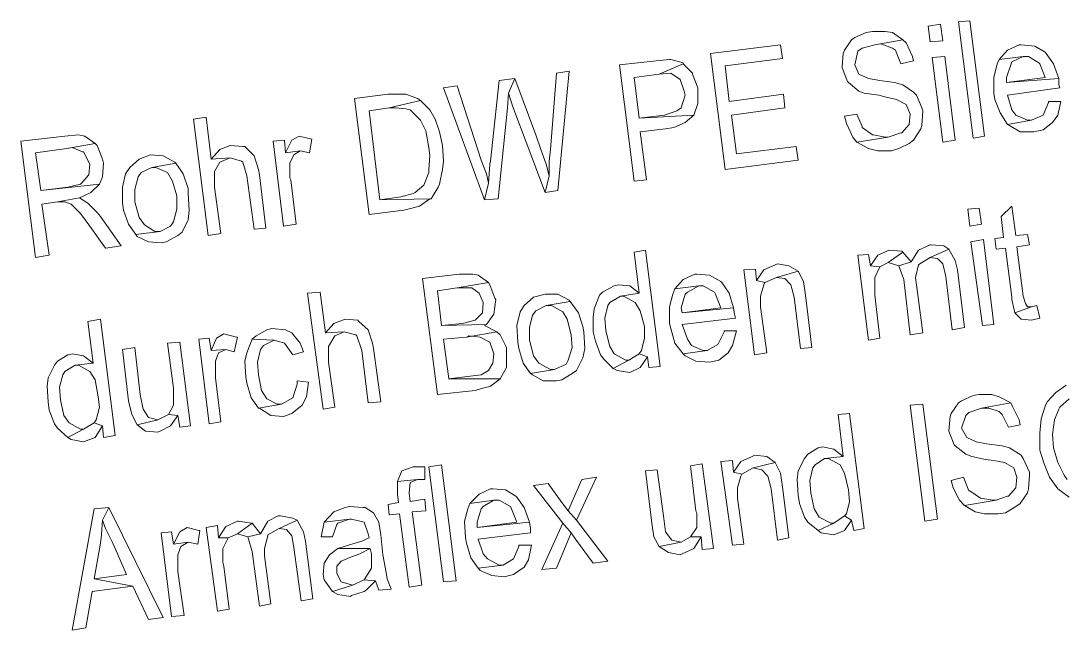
# Model space of a CAD drawing. Header units: metres. Extents: x 2713732.4 to 2713757.2, y 1226081.6 to 1226111.3.
# Drawn here: x 2713737.689 to 2713738.773, y 1226089.661 to 1226090.293 of the extents above; entities that cross this region are included whole.
import ezdxf

# ---------------------------------------------------------------- set-up
doc = ezdxf.new("R2010")
doc.units = ezdxf.units.M
doc.layers.add('einlagen_boden_erstes_og', color=7, linetype='Continuous', true_color=0x000000)

msp = doc.modelspace()

# ---------------------------------------------------------------- linework, layer by layer
at = {"layer": 'einlagen_boden_erstes_og', "color": 7, "lineweight": 0}
for points in [[(2713738.6771, 1226090.1714), (2713738.6619, 1226090.292), (2713738.6738, 1226090.2931), (2713738.6891, 1226090.1736), (2713738.6771, 1226090.1714)], [(2713738.5728, 1226090.2822), (2713738.5663, 1226090.2811), (2713738.5544, 1226090.2757), (2713738.5511, 1226090.2735), (2713738.5435, 1226090.2627), (2713738.5424, 1226090.2594), (2713738.5413, 1226090.2453), (2713738.5413, 1226090.2442), (2713738.5468, 1226090.2301), (2713738.5478, 1226090.229), (2713738.5587, 1226090.2203), (2713738.5641, 1226090.2181), (2713738.5793, 1226090.216), (2713738.5869, 1226090.2138), (2713738.5978, 1226090.2116), (2713738.6076, 1226090.2062), (2713738.6119, 1226090.1964), (2713738.6108, 1226090.1855), (2713738.6032, 1226090.1769), (2713738.6022, 1226090.1769), (2713738.5891, 1226090.1725), (2713738.5565, 1226090.1671), (2713738.5685, 1226090.1606), (2713738.5783, 1226090.1584), (2713738.5924, 1226090.1584), (2713738.6, 1226090.1606), (2713738.6108, 1226090.166), (2713738.6152, 1226090.1692), (2713738.6228, 1226090.1812), (2713738.6239, 1226090.1845), (2713738.625, 1226090.1997), (2713738.6239, 1226090.2029), (2713738.6184, 1226090.216), (2713738.6152, 1226090.2192), (2713738.6043, 1226090.2268), (2713738.5956, 1226090.229), (2713738.5804, 1226090.2312), (2713738.5685, 1226090.2333), (2713738.5587, 1226090.2377), (2713738.5544, 1226090.2475), (2713738.5544, 1226090.2475), (2713738.5576, 1226090.2616), (2713738.562, 1226090.2648), (2713738.575, 1226090.2681), (2713738.6043, 1226090.2735), (2713738.5935, 1226090.2811), (2713738.5859, 1226090.2822)], [(2713738.6434, 1226090.2898), (2713738.6304, 1226090.2876), (2713738.6326, 1226090.2714), (2713738.6456, 1226090.2724)], [(2713738.6043, 1226090.2735), (2713738.575, 1226090.2681), (2713738.5815, 1226090.2692), (2713738.5935, 1226090.2648), (2713738.5967, 1226090.2627), (2713738.6022, 1226090.2485), (2713738.6152, 1226090.2518), (2713738.6141, 1226090.2561), (2713738.6076, 1226090.2703)], [(2713738.4772, 1226090.2681), (2713738.4045, 1226090.2594), (2713738.4197, 1226090.1388), (2713738.4957, 1226090.1486), (2713738.4935, 1226090.1627), (2713738.4316, 1226090.1551), (2713738.4262, 1226090.1953), (2713738.4816, 1226090.2029), (2713738.4805, 1226090.217), (2713738.424, 1226090.2094), (2713738.4197, 1226090.2464), (2713738.4794, 1226090.254)], [(2713738.7271, 1226090.2681), (2713738.7249, 1226090.2681), (2713738.7129, 1226090.2627), (2713738.7043, 1226090.2529), (2713738.7292, 1226090.2561), (2713738.7347, 1226090.2561), (2713738.7455, 1226090.2496), (2713738.7466, 1226090.2485), (2713738.7521, 1226090.2344), (2713738.7119, 1226090.229), (2713738.7662, 1226090.2333), (2713738.7607, 1226090.2485), (2713738.7531, 1226090.2594), (2713738.7521, 1226090.2605), (2713738.7412, 1226090.267)], [(2713738.348, 1226090.2518), (2713738.31, 1226090.2475), (2713738.3252, 1226090.1269), (2713738.3382, 1226090.128), (2713738.3317, 1226090.1779), (2713738.3577, 1226090.1812), (2713738.3664, 1226090.1823), (2713738.3784, 1226090.1877), (2713738.3871, 1226090.1953), (2713738.3306, 1226090.1921), (2713738.3252, 1226090.2344), (2713738.3512, 1226090.2377), (2713738.3762, 1226090.2485), (2713738.3762, 1226090.2496), (2713738.3632, 1226090.2529), (2713738.3621, 1226090.2529)], [(2713738.6478, 1226090.2561), (2713738.6347, 1226090.2551), (2713738.6456, 1226090.1671), (2713738.6586, 1226090.1692)], [(2713738.7043, 1226090.2529), (2713738.7021, 1226090.2485), (2713738.6988, 1226090.2344), (2713738.6988, 1226090.2181), (2713738.6999, 1226090.2116), (2713738.7053, 1226090.1975), (2713738.7129, 1226090.1855), (2713738.7379, 1226090.1899), (2713738.7336, 1226090.1899), (2713738.7216, 1226090.1953), (2713738.7173, 1226090.2007), (2713738.7129, 1226090.216), (2713738.7673, 1226090.2236), (2713738.7662, 1226090.2268), (2713738.7662, 1226090.2333), (2713738.7119, 1226090.229), (2713738.7119, 1226090.2344), (2713738.7162, 1226090.2475), (2713738.7173, 1226090.2507), (2713738.7292, 1226090.2561)], [(2713738.2578, 1226090.2409), (2713738.2448, 1226090.2388), (2713738.2383, 1226090.1595), (2713738.2372, 1226090.1475), (2713738.2372, 1226090.1323), (2713738.2328, 1226090.1149), (2713738.2459, 1226090.1171)], [(2713738.3762, 1226090.2485), (2713738.3512, 1226090.2377), (2713738.3632, 1226090.2388), (2713738.373, 1226090.2322), (2713738.3773, 1226090.2203), (2713738.3784, 1226090.216), (2713738.374, 1226090.2029), (2713738.3697, 1226090.1997), (2713738.3567, 1226090.1953), (2713738.3306, 1226090.1921), (2713738.3871, 1226090.1953), (2713738.3914, 1226090.2073), (2713738.3914, 1226090.2225), (2713738.3914, 1226090.2236), (2713738.386, 1226090.2377), (2713738.386, 1226090.2388)], [(2713738.2013, 1226090.2333), (2713738.185, 1226090.2312), (2713738.1763, 1226090.1475), (2713738.1753, 1226090.1443), (2713738.1742, 1226090.1247), (2713738.1698, 1226090.1073), (2713738.184, 1226090.1084), (2713738.1937, 1226090.2029), (2713738.1948, 1226090.2181)], [(2713738.2013, 1226090.2333), (2713738.1948, 1226090.2181), (2713738.1992, 1226090.204), (2713738.2328, 1226090.1149), (2713738.2372, 1226090.1323), (2713738.2339, 1226090.1443), (2713738.2285, 1226090.1595), (2713738.2231, 1226090.1747)], [(2713738.0699, 1226090.217), (2713738.0351, 1226090.2127), (2713738.0503, 1226090.0921), (2713738.0862, 1226090.0965), (2713738.0905, 1226090.0976), (2713738.1025, 1226090.1008), (2713738.1025, 1226090.1008), (2713738.1133, 1226090.1084), (2713738.1144, 1226090.1084), (2713738.0612, 1226090.1073), (2713738.0503, 1226090.1997), (2713738.071, 1226090.2029), (2713738.1036, 1226090.2105), (2713738.1003, 1226090.2127), (2713738.0884, 1226090.217), (2713738.084, 1226090.217)], [(2713738.1416, 1226090.2257), (2713738.1275, 1226090.2236), (2713738.1698, 1226090.1073), (2713738.1742, 1226090.1247), (2713738.172, 1226090.1345), (2713738.1666, 1226090.1486)], [(2713738.1036, 1226090.2105), (2713738.071, 1226090.2029), (2713738.0775, 1226090.2029), (2713738.0884, 1226090.2018), (2713738.0927, 1226090.2007), (2713738.1036, 1226090.1899), (2713738.109, 1226090.179), (2713738.1123, 1226090.1616), (2713738.1133, 1226090.153), (2713738.1123, 1226090.1388), (2713738.1123, 1226090.1356), (2713738.1068, 1226090.1225), (2713738.0981, 1226090.1149), (2713738.096, 1226090.1138), (2713738.0829, 1226090.1106), (2713738.0612, 1226090.1073), (2713738.1144, 1226090.1084), (2713738.122, 1226090.1204), (2713738.1231, 1226090.1236), (2713738.1264, 1226090.1388), (2713738.1275, 1226090.1475), (2713738.1264, 1226090.1638), (2713738.1231, 1226090.1779), (2713738.1188, 1226090.191), (2713738.1133, 1226090.2007)], [(2713738.7553, 1226090.2094), (2713738.7553, 1226090.2084), (2713738.7499, 1226090.1953), (2713738.7379, 1226090.1899), (2713738.7129, 1226090.1855), (2713738.7151, 1226090.1845), (2713738.726, 1226090.1779), (2713738.7401, 1226090.1779), (2713738.7499, 1226090.1801), (2713738.7597, 1226090.1877), (2713738.7651, 1226090.1953), (2713738.7683, 1226090.2094)], [(2713738.5565, 1226090.1964), (2713738.5435, 1226090.1942), (2713738.5457, 1226090.1866), (2713738.5522, 1226090.1725), (2713738.5565, 1226090.1671), (2713738.5891, 1226090.1725), (2713738.5859, 1226090.1725), (2713738.5739, 1226090.1747), (2713738.5728, 1226090.1747), (2713738.562, 1226090.1823), (2713738.562, 1226090.1834)], [(2713737.8809, 1226090.1931), (2713737.8679, 1226090.191), (2713737.8831, 1226090.0704), (2713737.8961, 1226090.0726), (2713737.8896, 1226090.1204), (2713737.8896, 1226090.1215), (2713737.8896, 1226090.1367), (2713737.895, 1226090.1464), (2713737.9059, 1226090.1508), (2713737.8863, 1226090.1497)], [(2713737.7343, 1226090.1736), (2713737.6886, 1226090.1682), (2713737.7038, 1226090.0476), (2713737.718, 1226090.0498), (2713737.7104, 1226090.103), (2713737.7266, 1226090.1052), (2713737.7495, 1226090.1095), (2713737.7614, 1226090.1149), (2713737.7701, 1226090.1236), (2713737.7093, 1226090.1171), (2713737.7038, 1226090.1562), (2713737.7364, 1226090.1606), (2713737.7658, 1226090.166), (2713737.7549, 1226090.1736), (2713737.7484, 1226090.1747)], [(2713737.7658, 1226090.166), (2713737.7364, 1226090.1606), (2713737.7419, 1226090.1616), (2713737.7527, 1226090.1573), (2713737.7538, 1226090.1573), (2713737.7603, 1226090.1443), (2713737.7592, 1226090.1334), (2713737.7516, 1226090.1247), (2713737.7505, 1226090.1236), (2713737.7375, 1226090.1204), (2713737.7093, 1226090.1171), (2713737.7701, 1226090.1236), (2713737.7734, 1226090.1312), (2713737.7744, 1226090.1453), (2713737.7734, 1226090.1497), (2713737.7679, 1226090.1638)], [(2713737.9059, 1226090.1638), (2713737.895, 1226090.1595), (2713737.8863, 1226090.1497), (2713737.9059, 1226090.1508), (2713737.9178, 1226090.1475), (2713737.9189, 1226090.1464), (2713737.9233, 1226090.1323), (2713737.9309, 1226090.0769), (2713737.9428, 1226090.078), (2713737.9363, 1226090.1334), (2713737.9352, 1226090.1388), (2713737.9309, 1226090.153), (2713737.9211, 1226090.1627), (2713737.9189, 1226090.1627)], [(2713737.9624, 1226090.1692), (2713737.9504, 1226090.1682), (2713737.9613, 1226090.0802), (2713737.9743, 1226090.0823), (2713737.9689, 1226090.128), (2713737.9678, 1226090.1301), (2713737.9678, 1226090.1453), (2713737.9721, 1226090.154), (2713737.9787, 1226090.1584), (2713737.9634, 1226090.1562)], [(2713737.9776, 1226090.1736), (2713737.97, 1226090.1692), (2713737.97, 1226090.1692), (2713737.9634, 1226090.1562), (2713737.9787, 1226090.1584), (2713737.9884, 1226090.1562), (2713737.9906, 1226090.1703), (2713737.9906, 1226090.1703)], [(2713737.8233, 1226090.154), (2713737.8114, 1226090.1497), (2713737.8016, 1226090.141), (2713737.7973, 1226090.1345), (2713737.794, 1226090.1204), (2713737.794, 1226090.1041), (2713737.7951, 1226090.0965), (2713737.8005, 1226090.0823), (2713737.8081, 1226090.0715), (2713737.8331, 1226090.0747), (2713737.8277, 1226090.0747), (2713737.8168, 1226090.0813), (2713737.8114, 1226090.0889), (2713737.807, 1226090.1052), (2713737.807, 1226090.1182), (2713737.8103, 1226090.1312), (2713737.8135, 1226090.1356), (2713737.8244, 1226090.141), (2713737.8494, 1226090.1453), (2713737.8483, 1226090.1464), (2713737.8364, 1226090.153)], [(2713737.8494, 1226090.1453), (2713737.8244, 1226090.141), (2713737.8288, 1226090.141), (2713737.8407, 1226090.1356), (2713737.8461, 1226090.1269), (2713737.8505, 1226090.1117), (2713737.8505, 1226090.0976), (2713737.8472, 1226090.0845), (2713737.844, 1226090.0802), (2713737.8331, 1226090.0747), (2713737.8081, 1226090.0715), (2713737.8092, 1226090.0693), (2713737.8211, 1226090.0639), (2713737.8342, 1226090.0628), (2713737.8396, 1226090.0639), (2713737.8516, 1226090.0704), (2713737.8559, 1226090.0737), (2713737.8624, 1226090.0867), (2713737.8635, 1226090.0965), (2713737.8624, 1226090.1138), (2713737.8624, 1226090.1193), (2713737.857, 1226090.1345)], [(2713737.7495, 1226090.1095), (2713737.7266, 1226090.1052), (2713737.7343, 1226090.1052), (2713737.7408, 1226090.103), (2713737.7484, 1226090.0954), (2713737.7505, 1226090.0932), (2713737.7603, 1226090.0802), (2713737.7766, 1226090.0574), (2713737.7929, 1226090.0595), (2713737.7712, 1226090.09), (2713737.7679, 1226090.0943), (2713737.7581, 1226090.1041)], [(2713738.6836, 1226090.0986), (2713738.6717, 1226090.0976), (2713738.6738, 1226090.0802), (2713738.6858, 1226090.0823)], [(2713738.7173, 1226090.1008), (2713738.7064, 1226090.09), (2713738.7086, 1226090.0682), (2713738.6999, 1226090.0671), (2713738.701, 1226090.0563), (2713738.7108, 1226090.0574), (2713738.7173, 1226090.0063), (2713738.7173, 1226090.0041), (2713738.7206, 1226089.99), (2713738.7379, 1226089.9965), (2713738.7336, 1226089.9965), (2713738.7314, 1226089.9998), (2713738.7292, 1226090.0074), (2713738.7227, 1226090.0585), (2713738.7358, 1226090.0606), (2713738.7336, 1226090.0715), (2713738.7216, 1226090.0704)], [(2713738.688, 1226090.0661), (2713738.6749, 1226090.0639), (2713738.6869, 1226089.977), (2713738.6988, 1226089.9781)], [(2713738.3371, 1226090.0552), (2713738.3252, 1226090.053), (2713738.3306, 1226090.0107), (2713738.311, 1226090.0074), (2713738.3143, 1226090.0074), (2713738.3262, 1226090.0009), (2713738.3317, 1226089.9922), (2713738.336, 1226089.9759), (2713738.336, 1226089.9639), (2713738.3328, 1226089.9509), (2713738.3306, 1226089.9477), (2713738.3393, 1226089.9444), (2713738.3404, 1226089.9335), (2713738.3523, 1226089.9346)], [(2713738.5902, 1226090.0552), (2713738.5902, 1226090.0552), (2713738.5783, 1226090.0498), (2713738.5707, 1226090.0389), (2713738.5804, 1226090.0378), (2713738.5891, 1226090.0422), (2713738.6043, 1226090.053), (2713738.6032, 1226090.0541)], [(2713738.6337, 1226090.0606), (2713738.6326, 1226090.0606), (2713738.6206, 1226090.0552), (2713738.613, 1226090.0432), (2713738.6, 1226090.0389), (2713738.6, 1226090.0389), (2713738.6054, 1226090.0248), (2713738.6119, 1226089.9672), (2713738.625, 1226089.9694), (2713738.6184, 1226090.0193), (2713738.6174, 1226090.0269), (2713738.6206, 1226090.04), (2713738.6217, 1226090.0411), (2713738.6326, 1226090.0476), (2713738.6521, 1226090.0563), (2713738.6467, 1226090.0595)], [(2713738.6521, 1226090.0563), (2713738.6326, 1226090.0476), (2713738.6402, 1226090.0465), (2713738.6456, 1226090.0411), (2713738.6489, 1226090.028), (2713738.6554, 1226089.9726), (2713738.6684, 1226089.9748), (2713738.6608, 1226090.0346), (2713738.6586, 1226090.0443)], [(2713738.5685, 1226090.0508), (2713738.5576, 1226090.0498), (2713738.5685, 1226089.9618), (2713738.5804, 1226089.9639), (2713738.575, 1226090.0085), (2713738.575, 1226090.0128), (2713738.575, 1226090.0269), (2713738.5804, 1226090.0378), (2713738.5707, 1226090.0389)], [(2713738.6043, 1226090.053), (2713738.5891, 1226090.0422), (2713738.6, 1226090.0389), (2713738.613, 1226090.0432)], [(2713738.4512, 1226090.0356), (2713738.4392, 1226090.0346), (2713738.4501, 1226089.9466), (2713738.4631, 1226089.9487), (2713738.4566, 1226089.9965), (2713738.4566, 1226090.0074), (2713738.4599, 1226090.0193), (2713738.4609, 1226090.0215), (2713738.4523, 1226090.0237)], [(2713738.474, 1226090.0411), (2713738.4718, 1226090.04), (2713738.4599, 1226090.0346), (2713738.4523, 1226090.0237), (2713738.4609, 1226090.0215), (2713738.4729, 1226090.0269), (2713738.4957, 1226090.0335), (2713738.4859, 1226090.0389)], [(2713738.4957, 1226090.0335), (2713738.4729, 1226090.0269), (2713738.4816, 1226090.0259), (2713738.4881, 1226090.0193), (2713738.4914, 1226090.0063), (2713738.4979, 1226089.9531), (2713738.5098, 1226089.9542), (2713738.5033, 1226090.0085), (2713738.5011, 1226090.0226)], [(2713738.1438, 1226090.0302), (2713738.1057, 1226090.0259), (2713738.121, 1226089.9053), (2713738.1601, 1226089.9096), (2713738.1633, 1226089.9107), (2713738.1763, 1226089.914), (2713738.1861, 1226089.9216), (2713738.1329, 1226089.9216), (2713738.1275, 1226089.9629), (2713738.1514, 1226089.965), (2713738.1829, 1226089.9705), (2713738.1698, 1226089.977), (2713738.172, 1226089.9781), (2713738.1253, 1226089.977), (2713738.121, 1226090.0128), (2713738.1416, 1226090.0161), (2713738.1742, 1226090.0215), (2713738.1633, 1226090.0291), (2713738.1579, 1226090.0302)], [(2713738.3903, 1226090.0302), (2713738.3882, 1226090.0302), (2713738.3762, 1226090.0248), (2713738.3675, 1226090.015), (2713738.3925, 1226090.0183), (2713738.3969, 1226090.0183), (2713738.4088, 1226090.0117), (2713738.4099, 1226090.0096), (2713738.4153, 1226089.9954), (2713738.3751, 1226089.99), (2713738.4284, 1226089.9954), (2713738.424, 1226090.0107), (2713738.4164, 1226090.0215), (2713738.4153, 1226090.0226), (2713738.4034, 1226090.0291)], [(2713737.9993, 1226090.0117), (2713737.9863, 1226090.0107), (2713738.0026, 1226089.8901), (2713738.0145, 1226089.8923), (2713738.008, 1226089.939), (2713738.008, 1226089.9411), (2713738.008, 1226089.9553), (2713738.0145, 1226089.9661), (2713738.0243, 1226089.9705), (2713738.0047, 1226089.9694)], [(2713738.1742, 1226090.0215), (2713738.1416, 1226090.0161), (2713738.1448, 1226090.0161), (2713738.1568, 1226090.0161), (2713738.1644, 1226090.0107), (2713738.1687, 1226090.0009), (2713738.1677, 1226089.99), (2713738.1601, 1226089.9824), (2713738.147, 1226089.9792), (2713738.1253, 1226089.977), (2713738.172, 1226089.9781), (2713738.1796, 1226089.9889), (2713738.1796, 1226089.9889), (2713738.1818, 1226090.0041), (2713738.1807, 1226090.0052), (2713738.1753, 1226090.0193)], [(2713738.3089, 1226090.0193), (2713738.3045, 1226090.0183), (2713738.2926, 1226090.0117), (2713738.2893, 1226090.0085), (2713738.2839, 1226089.9944), (2713738.2828, 1226089.9857), (2713738.2828, 1226089.9705), (2713738.285, 1226089.9607), (2713738.2904, 1226089.9466), (2713738.2937, 1226089.9422), (2713738.3034, 1226089.9324), (2713738.3197, 1226089.9411), (2713738.3165, 1226089.9411), (2713738.3045, 1226089.9477), (2713738.3002, 1226089.9553), (2713738.2958, 1226089.9716), (2713738.2947, 1226089.9846), (2713738.298, 1226089.9976), (2713738.3002, 1226090.0009), (2713738.311, 1226090.0074), (2713738.3306, 1226090.0107), (2713738.3208, 1226090.0183)], [(2713738.3675, 1226090.015), (2713738.3654, 1226090.0096), (2713738.3621, 1226089.9965), (2713738.3621, 1226089.9792), (2713738.3632, 1226089.9737), (2713738.3675, 1226089.9585), (2713738.3762, 1226089.9477), (2713738.4012, 1226089.9509), (2713738.3969, 1226089.9509), (2713738.3849, 1226089.9563), (2713738.3806, 1226089.9629), (2713738.3751, 1226089.9781), (2713738.4305, 1226089.9846), (2713738.4294, 1226089.9889), (2713738.4284, 1226089.9954), (2713738.3751, 1226089.99), (2713738.374, 1226089.9954), (2713738.3784, 1226090.0096), (2713738.3806, 1226090.0117), (2713738.3925, 1226090.0183)], [(2713738.2328, 1226090.0096), (2713738.2209, 1226090.0063), (2713738.2111, 1226089.9976), (2713738.2068, 1226089.9911), (2713738.2035, 1226089.977), (2713738.2046, 1226089.9596), (2713738.2057, 1226089.9531), (2713738.21, 1226089.9379), (2713738.2176, 1226089.927), (2713738.2426, 1226089.9314), (2713738.2383, 1226089.9314), (2713738.2263, 1226089.9379), (2713738.2209, 1226089.9455), (2713738.2165, 1226089.9618), (2713738.2165, 1226089.9748), (2713738.2198, 1226089.9878), (2713738.2231, 1226089.9922), (2713738.2339, 1226089.9976), (2713738.2589, 1226090.002), (2713738.2578, 1226090.0031), (2713738.2459, 1226090.0096)], [(2713738.2589, 1226090.002), (2713738.2339, 1226089.9976), (2713738.2394, 1226089.9976), (2713738.2513, 1226089.9911), (2713738.2556, 1226089.9835), (2713738.26, 1226089.9672), (2713738.2611, 1226089.9542), (2713738.2567, 1226089.9411), (2713738.2546, 1226089.9368), (2713738.2426, 1226089.9314), (2713738.2176, 1226089.927), (2713738.2198, 1226089.9259), (2713738.2307, 1226089.9194), (2713738.2448, 1226089.9194), (2713738.2502, 1226089.9205), (2713738.2611, 1226089.927), (2713738.2654, 1226089.9303), (2713738.2719, 1226089.9433), (2713738.2741, 1226089.9531), (2713738.273, 1226089.9705), (2713738.2719, 1226089.9759), (2713738.2676, 1226089.99)], [(2713738.7434, 1226089.9976), (2713738.7379, 1226089.9965), (2713738.7206, 1226089.99), (2713738.7271, 1226089.9835), (2713738.7379, 1226089.9824), (2713738.7466, 1226089.9846)], [(2713737.7712, 1226089.9835), (2713737.7581, 1226089.9813), (2713737.7636, 1226089.9379), (2713737.7451, 1226089.9357), (2713737.7484, 1226089.9357), (2713737.7603, 1226089.9292), (2713737.7658, 1226089.9205), (2713737.769, 1226089.9031), (2713737.7701, 1226089.8923), (2713737.7668, 1226089.8792), (2713737.7647, 1226089.876), (2713737.7734, 1226089.8727), (2713737.7744, 1226089.8608), (2713737.7864, 1226089.8629)], [(2713738.0254, 1226089.9835), (2713738.0134, 1226089.9792), (2713738.0047, 1226089.9694), (2713738.0243, 1226089.9705), (2713738.0362, 1226089.9672), (2713738.0373, 1226089.9661), (2713738.0427, 1226089.9509), (2713738.0493, 1226089.8966), (2713738.0623, 1226089.8977), (2713738.0547, 1226089.9531), (2713738.0536, 1226089.9585), (2713738.0493, 1226089.9726), (2713738.0395, 1226089.9813), (2713738.0384, 1226089.9824)], [(2713737.8994, 1226089.9683), (2713737.8918, 1226089.9639), (2713737.8918, 1226089.9639), (2713737.8863, 1226089.9509), (2713737.9015, 1226089.952), (2713737.9102, 1226089.9498), (2713737.9135, 1226089.965), (2713737.9124, 1226089.965)], [(2713737.9493, 1226089.9737), (2713737.9439, 1226089.9726), (2713737.933, 1226089.9661), (2713737.9287, 1226089.9629), (2713737.9515, 1226089.9618), (2713737.9624, 1226089.9585), (2713737.9711, 1226089.9466), (2713737.9819, 1226089.9498), (2713737.9787, 1226089.9585), (2713737.97, 1226089.9694), (2713737.9634, 1226089.9726)], [(2713738.1829, 1226089.9705), (2713738.1514, 1226089.965), (2713738.1535, 1226089.9661), (2713738.1655, 1226089.965), (2713738.1753, 1226089.9596), (2713738.1796, 1226089.9477), (2713738.1785, 1226089.9379), (2713738.1742, 1226089.9303), (2713738.1666, 1226089.9259), (2713738.1579, 1226089.9248), (2713738.1329, 1226089.9216), (2713738.1861, 1226089.9216), (2713738.1926, 1226089.9335), (2713738.1926, 1226089.9346), (2713738.1926, 1226089.9498), (2713738.1926, 1226089.9542), (2713738.1861, 1226089.9672)], [(2713738.4186, 1226089.9716), (2713738.4186, 1226089.9705), (2713738.4121, 1226089.9574), (2713738.4012, 1226089.9509), (2713738.3762, 1226089.9477), (2713738.3784, 1226089.9455), (2713738.3893, 1226089.9401), (2713738.4034, 1226089.939), (2713738.4131, 1226089.9411), (2713738.4229, 1226089.9487), (2713738.4273, 1226089.9563), (2713738.4316, 1226089.9716)], [(2713737.8537, 1226089.9596), (2713737.8407, 1226089.9585), (2713737.8472, 1226089.9118), (2713737.8472, 1226089.9096), (2713737.8472, 1226089.8944), (2713737.8418, 1226089.8847), (2713737.8516, 1226089.8836), (2713737.8537, 1226089.8716), (2713737.8646, 1226089.8727)], [(2713737.8842, 1226089.9639), (2713737.8733, 1226089.9629), (2713737.8842, 1226089.8749), (2713737.8961, 1226089.877), (2713737.8907, 1226089.9227), (2713737.8907, 1226089.9248), (2713737.8907, 1226089.9401), (2713737.8939, 1226089.9487), (2713737.9015, 1226089.952), (2713737.8863, 1226089.9509)], [(2713737.9287, 1226089.9629), (2713737.9233, 1226089.9487), (2713737.9211, 1226089.9401), (2713737.9222, 1226089.9238), (2713737.9233, 1226089.9172), (2713737.9276, 1226089.902), (2713737.9352, 1226089.8912), (2713737.9591, 1226089.8955), (2713737.9548, 1226089.8955), (2713737.9439, 1226089.9009), (2713737.9385, 1226089.9096), (2713737.9352, 1226089.9259), (2713737.9341, 1226089.939), (2713737.9374, 1226089.952), (2713737.9406, 1226089.9563), (2713737.9515, 1226089.9618)], [(2713737.7419, 1226089.9477), (2713737.7375, 1226089.9466), (2713737.7266, 1226089.9401), (2713737.7234, 1226089.9357), (2713737.7169, 1226089.9227), (2713737.7158, 1226089.914), (2713737.7169, 1226089.8977), (2713737.718, 1226089.889), (2713737.7234, 1226089.8749), (2713737.7266, 1226089.8705), (2713737.7375, 1226089.8608), (2713737.7538, 1226089.8694), (2713737.7505, 1226089.8694), (2713737.7386, 1226089.876), (2713737.7332, 1226089.8836), (2713737.7299, 1226089.8999), (2713737.7288, 1226089.9129), (2713737.7321, 1226089.9259), (2713737.7343, 1226089.9292), (2713737.7451, 1226089.9357), (2713737.7636, 1226089.9379), (2713737.7538, 1226089.9455)], [(2713737.807, 1226089.9542), (2713737.794, 1226089.952), (2713737.8005, 1226089.8988), (2713737.8038, 1226089.8847), (2713737.8092, 1226089.8738), (2713737.8309, 1226089.8792), (2713737.8211, 1226089.8814), (2713737.8157, 1226089.8901), (2713737.8125, 1226089.9053)], [(2713738.3306, 1226089.9477), (2713738.3197, 1226089.9411), (2713738.3034, 1226089.9324), (2713738.3078, 1226089.9303), (2713738.3208, 1226089.9281), (2713738.3317, 1226089.9335), (2713738.3393, 1226089.9444)], [(2713737.9754, 1226089.9194), (2713737.9754, 1226089.9162), (2713737.9711, 1226089.902), (2713737.9711, 1226089.902), (2713737.9591, 1226089.8955), (2713737.9352, 1226089.8912), (2713737.9363, 1226089.8912), (2713737.9482, 1226089.8836), (2713737.9613, 1226089.8825), (2713737.97, 1226089.8857), (2713737.9808, 1226089.8944), (2713737.9852, 1226089.9031), (2713737.9873, 1226089.9183)], [(2713738.6836, 1226089.9053), (2713738.6771, 1226089.9042), (2713738.6652, 1226089.8988), (2713738.6619, 1226089.8966), (2713738.6543, 1226089.8857), (2713738.6532, 1226089.8825), (2713738.6521, 1226089.8673), (2713738.6521, 1226089.8673), (2713738.6576, 1226089.8532), (2713738.6586, 1226089.8521), (2713738.6695, 1226089.8434), (2713738.676, 1226089.8412), (2713738.6901, 1226089.8379), (2713738.6988, 1226089.8369), (2713738.7097, 1226089.8347), (2713738.7195, 1226089.8293), (2713738.7227, 1226089.8195), (2713738.7216, 1226089.8086), (2713738.714, 1226089.7999), (2713738.7129, 1226089.7999), (2713738.701, 1226089.7956), (2713738.6684, 1226089.7902), (2713738.6793, 1226089.7836), (2713738.6891, 1226089.7815), (2713738.7032, 1226089.7815), (2713738.7108, 1226089.7825), (2713738.7216, 1226089.7891), (2713738.726, 1226089.7923), (2713738.7336, 1226089.8032), (2713738.7347, 1226089.8075), (2713738.7358, 1226089.8217), (2713738.7358, 1226089.8249), (2713738.7292, 1226089.839), (2713738.7271, 1226089.8423), (2713738.7151, 1226089.8499), (2713738.7075, 1226089.8521), (2713738.6912, 1226089.8542), (2713738.6804, 1226089.8564), (2713738.6706, 1226089.8608), (2713738.6652, 1226089.8705), (2713738.6652, 1226089.8705), (2713738.6695, 1226089.8836), (2713738.6728, 1226089.8868), (2713738.6858, 1226089.8912), (2713738.7162, 1226089.8966), (2713738.7043, 1226089.9031), (2713738.6967, 1226089.9053)], [(2713738.6271, 1226089.7739), (2713738.6119, 1226089.8944), (2713738.625, 1226089.8955), (2713738.6402, 1226089.776), (2713738.6271, 1226089.7739)], [(2713738.7162, 1226089.8966), (2713738.6858, 1226089.8912), (2713738.6934, 1226089.8912), (2713738.7043, 1226089.8879), (2713738.7075, 1226089.8847), (2713738.714, 1226089.8716), (2713738.726, 1226089.8738), (2713738.7249, 1226089.8792), (2713738.7184, 1226089.8923)], [(2713737.8418, 1226089.8847), (2713737.8309, 1226089.8792), (2713737.8092, 1226089.8738), (2713737.8179, 1226089.8673), (2713737.8309, 1226089.8662), (2713737.8331, 1226089.8673), (2713737.844, 1226089.8727), (2713737.8516, 1226089.8836)], [(2713738.5489, 1226089.8857), (2713738.537, 1226089.8847), (2713738.5424, 1226089.8412), (2713738.5229, 1226089.839), (2713738.5272, 1226089.839), (2713738.5392, 1226089.8325), (2713738.5435, 1226089.8238), (2713738.5478, 1226089.8064), (2713738.5489, 1226089.7945), (2713738.5457, 1226089.7815), (2713738.5435, 1226089.7793), (2713738.5511, 1226089.7749), (2713738.5533, 1226089.7641), (2713738.5641, 1226089.7663)], [(2713737.7647, 1226089.876), (2713737.7538, 1226089.8694), (2713737.7375, 1226089.8608), (2713737.7408, 1226089.8586), (2713737.7538, 1226089.8564), (2713737.7658, 1226089.8608), (2713737.7734, 1226089.8727)], [(2713738.5207, 1226089.851), (2713738.5163, 1226089.8499), (2713738.5055, 1226089.8434), (2713738.5022, 1226089.839), (2713738.4957, 1226089.826), (2713738.4946, 1226089.8173), (2713738.4957, 1226089.801), (2713738.4968, 1226089.7923), (2713738.5022, 1226089.7782), (2713738.5055, 1226089.7728), (2713738.5163, 1226089.7641), (2713738.5326, 1226089.7717), (2713738.5294, 1226089.7717), (2713738.5174, 1226089.7782), (2713738.512, 1226089.7869), (2713738.5087, 1226089.8032), (2713738.5077, 1226089.8162), (2713738.5109, 1226089.8293), (2713738.5131, 1226089.8325), (2713738.5229, 1226089.839), (2713738.5424, 1226089.8412), (2713738.5326, 1226089.8488)], [(2713738.4501, 1226089.8423), (2713738.4479, 1226089.8412), (2713738.436, 1226089.8358), (2713738.4284, 1226089.8249), (2713738.437, 1226089.8227), (2713738.449, 1226089.8293), (2713738.4718, 1226089.8347), (2713738.4631, 1226089.8412)], [(2713738.0971, 1226089.8303), (2713738.096, 1226089.8303), (2713738.084, 1226089.826), (2713738.0797, 1226089.8151), (2713738.1003, 1226089.8173), (2713738.1079, 1226089.8173), (2713738.1079, 1226089.8303)], [(2713738.1275, 1226089.7109), (2713738.1123, 1226089.8303), (2713738.1253, 1226089.8325), (2713738.1405, 1226089.7119), (2713738.1275, 1226089.7109)], [(2713738.3491, 1226089.8271), (2713738.3371, 1226089.826), (2713738.3436, 1226089.7717), (2713738.3458, 1226089.7576), (2713738.3512, 1226089.7478), (2713738.374, 1226089.7521), (2713738.3643, 1226089.7543), (2713738.3577, 1226089.763), (2713738.3556, 1226089.7793)], [(2713738.3958, 1226089.8336), (2713738.3838, 1226089.8314), (2713738.3893, 1226089.7847), (2713738.3903, 1226089.7825), (2713738.3903, 1226089.7673), (2713738.3838, 1226089.7576), (2713738.3947, 1226089.7576), (2713738.3958, 1226089.7445), (2713738.4077, 1226089.7456)], [(2713738.4273, 1226089.8369), (2713738.4153, 1226089.8358), (2713738.4273, 1226089.7489), (2713738.4392, 1226089.75), (2713738.4327, 1226089.7978), (2713738.4327, 1226089.8086), (2713738.436, 1226089.8206), (2713738.437, 1226089.8227), (2713738.4284, 1226089.8249)], [(2713738.4718, 1226089.8347), (2713738.449, 1226089.8293), (2713738.4577, 1226089.8271), (2713738.4642, 1226089.8206), (2713738.4675, 1226089.8075), (2713738.474, 1226089.7543), (2713738.4859, 1226089.7565), (2713738.4794, 1226089.8097), (2713738.4772, 1226089.8238)], [(2713738.0797, 1226089.8151), (2713738.0797, 1226089.8021), (2713738.0808, 1226089.7934), (2713738.0699, 1226089.7912), (2713738.071, 1226089.7804), (2713738.0818, 1226089.7815), (2713738.0916, 1226089.7054), (2713738.1047, 1226089.7076), (2713738.0949, 1226089.7836), (2713738.109, 1226089.7847), (2713738.1079, 1226089.7967), (2713738.0927, 1226089.7945), (2713738.0916, 1226089.8032), (2713738.0927, 1226089.814), (2713738.1003, 1226089.8173)], [(2713738.2861, 1226089.8195), (2713738.2709, 1226089.8173), (2713738.2611, 1226089.7945), (2713738.2567, 1226089.7847), (2713738.2654, 1226089.7749)], [(2713738.6673, 1226089.8195), (2713738.6543, 1226089.8162), (2713738.6565, 1226089.8086), (2713738.663, 1226089.7956), (2713738.6684, 1226089.7902), (2713738.701, 1226089.7956), (2713738.6977, 1226089.7956), (2713738.6847, 1226089.7978), (2713738.6847, 1226089.7978), (2713738.6738, 1226089.8054), (2713738.6728, 1226089.8054)], [(2713738.1785, 1226089.8075), (2713738.1763, 1226089.8075), (2713738.1644, 1226089.8021), (2713738.1546, 1226089.7923), (2713738.1796, 1226089.7956), (2713738.185, 1226089.7956), (2713738.197, 1226089.7891), (2713738.1981, 1226089.7869), (2713738.2035, 1226089.7728), (2713738.1622, 1226089.7673), (2713738.2165, 1226089.7728), (2713738.2111, 1226089.788), (2713738.2035, 1226089.7988), (2713738.2024, 1226089.7999), (2713738.1916, 1226089.8064)], [(2713738.2361, 1226089.813), (2713738.2209, 1226089.8108), (2713738.2513, 1226089.7717), (2713738.26, 1226089.7619), (2713738.2643, 1226089.7554), (2713738.2828, 1226089.7304), (2713738.298, 1226089.7326), (2713738.2654, 1226089.7749), (2713738.2567, 1226089.7847), (2713738.2502, 1226089.7934)], [(2713738.1546, 1226089.7923), (2713738.1525, 1226089.7869), (2713738.1492, 1226089.7739), (2713738.1503, 1226089.7565), (2713738.1514, 1226089.751), (2713738.1557, 1226089.7358), (2713738.1633, 1226089.725), (2713738.1894, 1226089.7282), (2713738.185, 1226089.7282), (2713738.1731, 1226089.7348), (2713738.1687, 1226089.7402), (2713738.1633, 1226089.7554), (2713738.2176, 1226089.7619), (2713738.2176, 1226089.7663), (2713738.2165, 1226089.7728), (2713738.1622, 1226089.7673), (2713738.1622, 1226089.7728), (2713738.1666, 1226089.7869), (2713738.1687, 1226089.7891), (2713738.1796, 1226089.7956)], [(2713737.7799, 1226089.788), (2713737.7647, 1226089.7869), (2713737.7419, 1226089.6609), (2713737.756, 1226089.6631), (2713737.7625, 1226089.7011), (2713737.8049, 1226089.7065), (2713737.7647, 1226089.7141), (2713737.7712, 1226089.751), (2713737.7723, 1226089.7597), (2713737.7734, 1226089.7749)], [(2713737.7799, 1226089.788), (2713737.7734, 1226089.7749), (2713737.7766, 1226089.7663), (2713737.7842, 1226089.751), (2713737.7983, 1226089.7185), (2713737.7647, 1226089.7141), (2713737.8049, 1226089.7065), (2713737.8211, 1226089.6718), (2713737.8364, 1226089.6739)], [(2713738.0297, 1226089.7891), (2713738.0254, 1226089.788), (2713738.0134, 1226089.7836), (2713738.0134, 1226089.7836), (2713738.0036, 1226089.7728), (2713738.0297, 1226089.776), (2713738.0319, 1226089.776), (2713738.0449, 1226089.7728), (2713738.0493, 1226089.7608), (2713738.0503, 1226089.7565), (2713738.0427, 1226089.7532), (2713738.0286, 1226089.7489), (2713738.0178, 1226089.7456), (2713738.0514, 1226089.7456), (2713738.0525, 1226089.7402), (2713738.0525, 1226089.725), (2713738.0449, 1226089.713), (2713738.0449, 1226089.713), (2713738.0569, 1226089.7119), (2713738.0601, 1226089.7022), (2713738.0732, 1226089.7033), (2713738.0688, 1226089.7141), (2713738.0677, 1226089.7206), (2713738.0645, 1226089.7391), (2713738.0623, 1226089.7597), (2713738.0601, 1226089.7728), (2713738.0547, 1226089.7825), (2713738.046, 1226089.788), (2713738.0438, 1226089.788)], [(2713737.9146, 1226089.7739), (2713737.9135, 1226089.7739), (2713737.9015, 1226089.7684), (2713737.8939, 1226089.7565), (2713737.9037, 1226089.7565), (2713737.9135, 1226089.7608), (2713737.9287, 1226089.7717), (2713737.9276, 1226089.7717)], [(2713737.958, 1226089.7793), (2713737.9558, 1226089.7793), (2713737.945, 1226089.7739), (2713737.9374, 1226089.7608), (2713737.9243, 1226089.7576), (2713737.9243, 1226089.7576), (2713737.9287, 1226089.7424), (2713737.9363, 1226089.6859), (2713737.9482, 1226089.688), (2713737.9417, 1226089.738), (2713737.9417, 1226089.7456), (2713737.945, 1226089.7586), (2713737.945, 1226089.7597), (2713737.9569, 1226089.7663), (2713737.9754, 1226089.7749), (2713737.9711, 1226089.7771)], [(2713737.9754, 1226089.7749), (2713737.9569, 1226089.7663), (2713737.9645, 1226089.7652), (2713737.97, 1226089.7586), (2713737.9721, 1226089.7467), (2713737.9797, 1226089.6913), (2713737.9917, 1226089.6935), (2713737.9841, 1226089.7532), (2713737.9819, 1226089.763)], [(2713738.0036, 1226089.7728), (2713738.0036, 1226089.7728), (2713738.0004, 1226089.7576), (2713738.0123, 1226089.7576), (2713738.0167, 1226089.7706), (2713738.0178, 1226089.7717), (2713738.0297, 1226089.776)], [(2713738.5435, 1226089.7793), (2713738.5326, 1226089.7717), (2713738.5163, 1226089.7641), (2713738.5196, 1226089.7619), (2713738.5326, 1226089.7597), (2713738.5435, 1226089.7641), (2713738.5511, 1226089.7749)], [(2713737.845, 1226089.763), (2713737.8342, 1226089.7619), (2713737.845, 1226089.675), (2713737.8581, 1226089.6761), (2713737.8516, 1226089.7217), (2713737.8516, 1226089.7239), (2713737.8516, 1226089.7391), (2713737.8548, 1226089.7478), (2713737.8624, 1226089.7521), (2713737.8472, 1226089.75)], [(2713737.8613, 1226089.7673), (2713737.8537, 1226089.763), (2713737.8537, 1226089.763), (2713737.8472, 1226089.75), (2713737.8624, 1226089.7521), (2713737.8722, 1226089.75), (2713737.8744, 1226089.7641), (2713737.8733, 1226089.7641)], [(2713737.8928, 1226089.7695), (2713737.8809, 1226089.7673), (2713737.8928, 1226089.6804), (2713737.9048, 1226089.6826), (2713737.8994, 1226089.7271), (2713737.8983, 1226089.7315), (2713737.8983, 1226089.7456), (2713737.9037, 1226089.7565), (2713737.8939, 1226089.7565)], [(2713737.9287, 1226089.7717), (2713737.9135, 1226089.7608), (2713737.9243, 1226089.7576), (2713737.9374, 1226089.7608)], [(2713738.2513, 1226089.7717), (2713738.2296, 1226089.7239), (2713738.2448, 1226089.725), (2713738.26, 1226089.7619)], [(2713738.3838, 1226089.7576), (2713738.374, 1226089.7521), (2713738.3512, 1226089.7478), (2713738.361, 1226089.7413), (2713738.373, 1226089.7391), (2713738.3751, 1226089.7402), (2713738.3871, 1226089.7456), (2713738.3947, 1226089.7576)], [(2713738.0178, 1226089.7456), (2713738.0091, 1226089.7391), (2713738.0036, 1226089.7304), (2713738.0026, 1226089.7185), (2713738.0036, 1226089.713), (2713738.0123, 1226089.7011), (2713738.033, 1226089.7076), (2713738.021, 1226089.7109), (2713738.0167, 1226089.7195), (2713738.0167, 1226089.7271), (2713738.021, 1226089.7326), (2713738.0319, 1226089.7369), (2713738.0406, 1226089.7402), (2713738.0514, 1226089.7456)], [(2713738.2057, 1226089.7489), (2713738.2057, 1226089.7478), (2713738.2002, 1226089.7348), (2713738.1894, 1226089.7282), (2713738.1633, 1226089.725), (2713738.1655, 1226089.7228), (2713738.1774, 1226089.7174), (2713738.1905, 1226089.7163), (2713738.2002, 1226089.7185), (2713738.2111, 1226089.7261), (2713738.2155, 1226089.7337), (2713738.2187, 1226089.7489)], [(2713738.0449, 1226089.713), (2713738.033, 1226089.7076), (2713738.0123, 1226089.7011), (2713738.0178, 1226089.6978), (2713738.0308, 1226089.6956), (2713738.0319, 1226089.6967), (2713738.0449, 1226089.7011), (2713738.0471, 1226089.7022), (2713738.0569, 1226089.7119)]]:
    msp.add_lwpolyline(points, close=True, dxfattribs=at)
for points in [[(2713738.7738, 1226089.9151), (2713738.7629, 1226089.9075), (2713738.7542, 1226089.8977), (2713738.7521, 1226089.8933), (2713738.7477, 1226089.8803), (2713738.7466, 1226089.8651), (2713738.7466, 1226089.8488), (2713738.7466, 1226089.8477), (2713738.751, 1226089.8336), (2713738.7564, 1226089.8195), (2713738.7564, 1226089.8195), (2713738.7651, 1226089.8075), (2713738.777, 1226089.7988)], [(2713738.7749, 1226089.8173), (2713738.7716, 1226089.8217), (2713738.7651, 1226089.8347), (2713738.7607, 1226089.8499), (2713738.7597, 1226089.864), (2713738.7618, 1226089.8792), (2713738.7662, 1226089.8901), (2713738.7673, 1226089.8923), (2713738.777, 1226089.9009)]]:
    msp.add_lwpolyline(points, dxfattribs=at)

doc.saveas('drawing.dxf')
